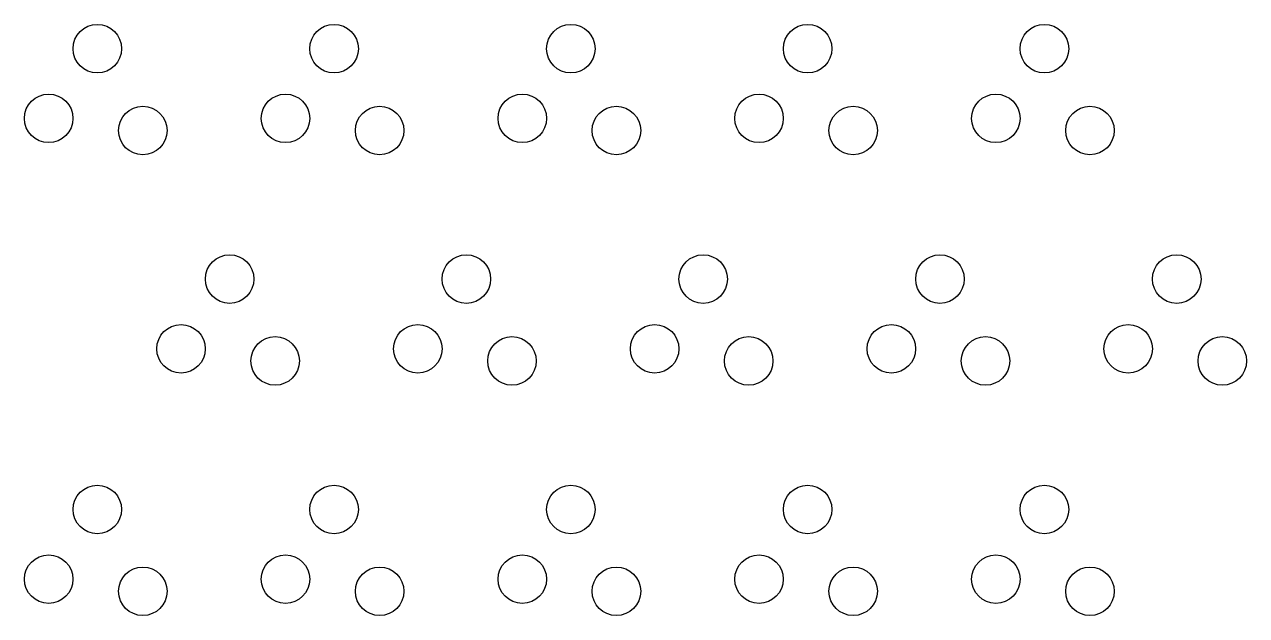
# Model space of a CAD drawing. Header units: metres. Extents: x 201.5 to 226.9, y 89.2 to 101.5.
import ezdxf

# ---------------------------------------------------------------- set-up
doc = ezdxf.new("R2010")
doc.units = ezdxf.units.M
doc.header["$MEASUREMENT"] = 0
doc.layers.get('0').update_dxf_attribs({"linetype": 'CONTINUOUS'})

msp = doc.modelspace()

# ---------------------------------------------------------------- linework, layer by layer
at = {"color": 1}
for centre in [(202.977, 101.004), (207.907, 101.004), (212.837, 101.004), (217.766, 101.004), (222.696, 101.004), (201.965, 99.552), (206.895, 99.552), (211.825, 99.552), (216.755, 99.552), (221.685, 99.552), (203.925, 99.299), (208.855, 99.299), (213.785, 99.299), (218.714, 99.299), (223.644, 99.299), (205.732, 96.206), (210.662, 96.206), (215.592, 96.206), (220.521, 96.206), (225.451, 96.206), (204.721, 94.754), (209.65, 94.754), (214.58, 94.754), (219.51, 94.754), (224.44, 94.754), (206.68, 94.502), (211.61, 94.502), (216.54, 94.502), (221.469, 94.502), (226.399, 94.502), (202.977, 91.409), (207.907, 91.409), (212.837, 91.409), (217.766, 91.409), (222.696, 91.409), (201.965, 89.957), (206.895, 89.957), (211.825, 89.957), (216.755, 89.957), (221.685, 89.957), (203.925, 89.704), (208.855, 89.704), (213.785, 89.704), (218.714, 89.704), (223.644, 89.704)]:
    msp.add_circle(centre, 0.505, dxfattribs=at)

doc.saveas('drawing.dxf')
